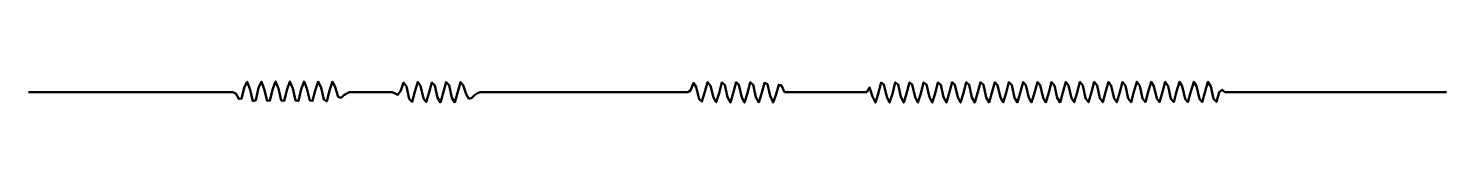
# Model space of a CAD drawing. Extents: x -47 to 452, y 172 to 669.
# Drawn here: x -47.1 to 451.9, y 502.3 to 509.8 of the extents above; entities that cross this region are included whole.
import ezdxf

# ---------------------------------------------------------------- set-up
doc = ezdxf.new("R2010")
doc.units = 0
doc.header["$MEASUREMENT"] = 0
doc.layers.add('Capa 1', color=7, linetype='Continuous', lineweight=0)

# ---------------------------------------------------------------- blocks, each defined once
blk = doc.blocks.new('Block_0')
at = {"layer": 'Capa 1', "color": 18, "lineweight": 50, "true_color": 0x000000}
blk.add_open_spline([(-47.14, 506.06), (-47.14, 506.06), (-46.14, 506.06), (-46.14, 506.06), (-46.14, 506.06), (-45.14, 506.06), (-45.14, 506.06), (-45.14, 506.06), (-44.14, 506.06), (-44.14, 506.06), (-44.14, 506.06), (-43.14, 506.06), (-43.14, 506.06), (-43.14, 506.06), (-42.14, 506.06), (-42.14, 506.06), (-42.14, 506.06), (-41.14, 506.06), (-41.14, 506.06), (-41.14, 506.06), (-40.14, 506.06), (-40.14, 506.06), (-40.14, 506.06), (-39.14, 506.06), (-39.14, 506.06), (-39.14, 506.06), (-38.14, 506.06), (-38.14, 506.06), (-38.14, 506.06), (-37.14, 506.06), (-37.14, 506.06), (-37.14, 506.06), (-36.14, 506.06), (-36.14, 506.06), (-36.14, 506.06), (-35.14, 506.06), (-35.14, 506.06), (-35.14, 506.06), (-34.14, 506.06), (-34.14, 506.06), (-34.14, 506.06), (-33.14, 506.06), (-33.14, 506.06), (-33.14, 506.06), (-32.14, 506.06), (-32.14, 506.06), (-32.14, 506.06), (-31.14, 506.06), (-31.14, 506.06), (-31.14, 506.06), (-30.14, 506.06), (-30.14, 506.06), (-30.14, 506.06), (-29.14, 506.06), (-29.14, 506.06), (-29.14, 506.06), (-28.14, 506.06), (-28.14, 506.06), (-28.14, 506.06), (-27.14, 506.06), (-27.14, 506.06), (-27.14, 506.06), (-26.14, 506.06), (-26.14, 506.06), (-26.14, 506.06), (-25.14, 506.06), (-25.14, 506.06), (-25.14, 506.06), (-24.14, 506.06), (-24.14, 506.06), (-24.14, 506.06), (-23.14, 506.06), (-23.14, 506.06), (-23.14, 506.06), (-22.14, 506.06), (-22.14, 506.06), (-22.14, 506.06), (-21.14, 506.06), (-21.14, 506.06), (-21.14, 506.06), (-20.14, 506.06), (-20.14, 506.06), (-20.14, 506.06), (-19.14, 506.06), (-19.14, 506.06), (-19.14, 506.06), (-18.14, 506.06), (-18.14, 506.06), (-18.14, 506.06), (-17.14, 506.06), (-17.14, 506.06), (-17.14, 506.06), (-16.14, 506.06), (-16.14, 506.06), (-16.14, 506.06), (-15.14, 506.06), (-15.14, 506.06), (-15.14, 506.06), (-14.14, 506.06), (-14.14, 506.06), (-14.14, 506.06), (-13.14, 506.06), (-13.14, 506.06), (-13.14, 506.06), (-12.14, 506.06), (-12.14, 506.06), (-12.14, 506.06), (-11.14, 506.06), (-11.14, 506.06), (-11.14, 506.06), (-10.14, 506.06), (-10.14, 506.06), (-10.14, 506.06), (-9.14, 506.06), (-9.14, 506.06), (-9.14, 506.06), (-8.14, 506.06), (-8.14, 506.06), (-8.14, 506.06), (-7.14, 506.06), (-7.14, 506.06), (-7.14, 506.06), (-6.14, 506.06), (-6.14, 506.06), (-6.14, 506.06), (-5.14, 506.06), (-5.14, 506.06), (-5.14, 506.06), (-4.14, 506.06), (-4.14, 506.06), (-4.14, 506.06), (-3.14, 506.06), (-3.14, 506.06), (-3.14, 506.06), (-2.14, 506.06), (-2.14, 506.06), (-2.14, 506.06), (-1.14, 506.06), (-1.14, 506.06), (-1.14, 506.06), (-0.14, 506.06), (-0.14, 506.06), (-0.14, 506.06), (0.86, 506.06), (0.86, 506.06), (0.86, 506.06), (1.86, 506.06), (1.86, 506.06), (1.86, 506.06), (2.86, 506.06), (2.86, 506.06), (2.86, 506.06), (3.86, 506.06), (3.86, 506.06), (3.86, 506.06), (4.86, 506.06), (4.86, 506.06), (4.86, 506.06), (5.86, 506.06), (5.86, 506.06), (5.86, 506.06), (6.86, 506.06), (6.86, 506.06), (6.86, 506.06), (7.86, 506.06), (7.86, 506.06), (7.86, 506.06), (8.86, 506.06), (8.86, 506.06), (8.86, 506.06), (9.86, 506.06), (9.86, 506.06), (9.86, 506.06), (10.86, 506.06), (10.86, 506.06), (10.86, 506.06), (11.86, 506.06), (11.86, 506.06), (11.86, 506.06), (12.86, 506.06), (12.86, 506.06), (12.86, 506.06), (13.86, 506.06), (13.86, 506.06), (13.86, 506.06), (14.86, 506.06), (14.86, 506.06), (14.86, 506.06), (15.86, 506.06), (15.86, 506.06), (15.86, 506.06), (16.86, 506.06), (16.86, 506.06), (16.86, 506.06), (17.86, 506.06), (17.86, 506.06), (17.86, 506.06), (18.86, 506.06), (18.86, 506.06), (18.86, 506.06), (19.86, 506.06), (19.86, 506.06), (19.86, 506.06), (20.86, 506.06), (20.86, 506.06), (20.86, 506.06), (21.86, 506.06), (21.86, 506.06), (21.86, 506.06), (22.86, 506.06), (22.86, 506.06), (22.86, 506.06), (23.86, 506.06), (23.86, 506.06), (23.86, 506.06), (24.86, 506.06), (24.86, 506.06), (24.86, 506.06), (25.86, 505.6), (25.86, 505.6), (25.86, 505.6), (26.86, 503.62), (26.86, 503.62), (26.86, 503.62), (27.86, 503.74), (27.86, 503.74), (27.86, 503.74), (28.86, 507.89), (28.86, 507.89), (28.86, 507.89), (29.86, 509.68), (29.86, 509.68), (29.86, 509.68), (30.86, 506.79), (30.86, 506.79), (30.86, 506.79), (31.86, 502.87), (31.86, 502.87), (31.86, 502.87), (32.86, 503.22), (32.86, 503.22), (32.86, 503.22), (33.86, 507.52), (33.86, 507.52), (33.86, 507.52), (34.86, 509.76), (34.86, 509.76), (34.86, 509.76), (35.86, 507.04), (35.86, 507.04), (35.86, 507.04), (36.86, 503), (36.86, 503), (36.86, 503), (37.86, 503.07), (37.86, 503.07), (37.86, 503.07), (38.86, 507.2), (38.86, 507.2), (38.86, 507.2), (39.86, 509.83), (39.86, 509.83), (39.86, 509.83), (40.86, 507.26), (40.86, 507.26), (40.86, 507.26), (41.86, 503.12), (41.86, 503.12), (41.86, 503.12), (42.86, 502.95), (42.86, 502.95), (42.86, 502.95), (43.86, 507.09), (43.86, 507.09), (43.86, 507.09), (44.86, 509.83), (44.86, 509.83), (44.86, 509.83), (45.86, 507.35), (45.86, 507.35), (45.86, 507.35), (46.86, 503.08), (46.86, 503.08), (46.86, 503.08), (47.86, 502.94), (47.86, 502.94), (47.86, 502.94), (48.86, 507.13), (48.86, 507.13), (48.86, 507.13), (49.86, 509.83), (49.86, 509.83), (49.86, 509.83), (50.86, 507.31), (50.86, 507.31), (50.86, 507.31), (51.86, 503.09), (51.86, 503.09), (51.86, 503.09), (52.86, 502.95), (52.86, 502.95), (52.86, 502.95), (53.86, 506.98), (53.86, 506.98), (53.86, 506.98), (54.86, 509.77), (54.86, 509.77), (54.86, 509.77), (55.86, 507.55), (55.86, 507.55), (55.86, 507.55), (56.86, 503.4), (56.86, 503.4), (56.86, 503.4), (57.86, 502.77), (57.86, 502.77), (57.86, 502.77), (58.86, 506.61), (58.86, 506.61), (58.86, 506.61), (59.86, 509.78), (59.86, 509.78), (59.86, 509.78), (60.86, 507.83), (60.86, 507.83), (60.86, 507.83), (61.86, 504.34), (61.86, 504.34), (61.86, 504.34), (62.86, 504.08), (62.86, 504.08), (62.86, 504.08), (63.86, 504.99), (63.86, 504.99), (63.86, 504.99), (64.86, 505.6), (64.86, 505.6), (64.86, 505.6), (65.86, 506.06), (65.86, 506.06), (65.86, 506.06), (66.86, 506.06), (66.86, 506.06), (66.86, 506.06), (67.86, 506.06), (67.86, 506.06), (67.86, 506.06), (68.86, 506.06), (68.86, 506.06), (68.86, 506.06), (69.86, 506.06), (69.86, 506.06), (69.86, 506.06), (70.86, 506.06), (70.86, 506.06), (70.86, 506.06), (71.86, 506.06), (71.86, 506.06), (71.86, 506.06), (72.86, 506.06), (72.86, 506.06), (72.86, 506.06), (73.86, 506.06), (73.86, 506.06), (73.86, 506.06), (74.86, 506.06), (74.86, 506.06), (74.86, 506.06), (75.86, 506.06), (75.86, 506.06), (75.86, 506.06), (76.86, 506.06), (76.86, 506.06), (76.86, 506.06), (77.86, 506.06), (77.86, 506.06), (77.86, 506.06), (78.86, 506.06), (78.86, 506.06), (78.86, 506.06), (79.86, 506.06), (79.86, 506.06), (79.86, 506.06), (80.86, 506.04), (80.86, 506.04), (80.86, 506.04), (81.86, 505.51), (81.86, 505.51), (81.86, 505.51), (82.86, 505.13), (82.86, 505.13), (82.86, 505.13), (83.86, 506.6), (83.86, 506.6), (83.86, 506.6), (84.86, 509.4), (84.86, 509.4), (84.86, 509.4), (85.86, 508), (85.86, 508), (85.86, 508), (86.86, 503.66), (86.86, 503.66), (86.86, 503.66), (87.86, 502.6), (87.86, 502.6), (87.86, 502.6), (88.86, 506.13), (88.86, 506.13), (88.86, 506.13), (89.86, 509.65), (89.86, 509.65), (89.86, 509.65), (90.86, 508.23), (90.86, 508.23), (90.86, 508.23), (91.86, 503.78), (91.86, 503.78), (91.86, 503.78), (92.86, 502.5), (92.86, 502.5), (92.86, 502.5), (93.86, 506.06), (93.86, 506.06), (93.86, 506.06), (94.86, 509.48), (94.86, 509.48), (94.86, 509.48), (95.86, 508.43), (95.86, 508.43), (95.86, 508.43), (96.86, 504.08), (96.86, 504.08), (96.86, 504.08), (97.86, 502.4), (97.86, 502.4), (97.86, 502.4), (98.86, 505.8), (98.86, 505.8), (98.86, 505.8), (99.86, 509.57), (99.86, 509.57), (99.86, 509.57), (100.86, 508.47), (100.86, 508.47), (100.86, 508.47), (101.86, 504.03), (101.86, 504.03), (101.86, 504.03), (102.86, 502.41), (102.86, 502.41), (102.86, 502.41), (103.86, 505.84), (103.86, 505.84), (103.86, 505.84), (104.86, 509.56), (104.86, 509.56), (104.86, 509.56), (105.86, 508.51), (105.86, 508.51), (105.86, 508.51), (106.86, 505.3), (106.86, 505.3), (106.86, 505.3), (107.86, 503.69), (107.86, 503.69), (107.86, 503.69), (108.86, 503.97), (108.86, 503.97), (108.86, 503.97), (109.86, 504.93), (109.86, 504.93), (109.86, 504.93), (110.86, 505.69), (110.86, 505.69), (110.86, 505.69), (111.86, 505.99), (111.86, 505.99), (111.86, 505.99), (112.86, 506.06), (112.86, 506.06), (112.86, 506.06), (113.86, 506.06), (113.86, 506.06), (113.86, 506.06), (114.86, 506.06), (114.86, 506.06), (114.86, 506.06), (115.86, 506.06), (115.86, 506.06), (115.86, 506.06), (116.86, 506.06), (116.86, 506.06), (116.86, 506.06), (117.86, 506.06), (117.86, 506.06), (117.86, 506.06), (118.86, 506.06), (118.86, 506.06), (118.86, 506.06), (119.86, 506.06), (119.86, 506.06), (119.86, 506.06), (120.86, 506.06), (120.86, 506.06), (120.86, 506.06), (121.86, 506.06), (121.86, 506.06), (121.86, 506.06), (122.86, 506.06), (122.86, 506.06), (122.86, 506.06), (123.86, 506.06), (123.86, 506.06), (123.86, 506.06), (124.86, 506.06), (124.86, 506.06), (124.86, 506.06), (125.86, 506.06), (125.86, 506.06), (125.86, 506.06), (126.86, 506.06), (126.86, 506.06), (126.86, 506.06), (127.86, 506.06), (127.86, 506.06), (127.86, 506.06), (128.86, 506.06), (128.86, 506.06), (128.86, 506.06), (129.86, 506.06), (129.86, 506.06), (129.86, 506.06), (130.86, 506.06), (130.86, 506.06), (130.86, 506.06), (131.86, 506.06), (131.86, 506.06), (131.86, 506.06), (132.86, 506.06), (132.86, 506.06), (132.86, 506.06), (133.86, 506.06), (133.86, 506.06), (133.86, 506.06), (134.86, 506.06), (134.86, 506.06), (134.86, 506.06), (135.86, 506.06), (135.86, 506.06), (135.86, 506.06), (136.86, 506.06), (136.86, 506.06), (136.86, 506.06), (137.86, 506.06), (137.86, 506.06), (137.86, 506.06), (138.86, 506.06), (138.86, 506.06), (138.86, 506.06), (139.86, 506.06), (139.86, 506.06), (139.86, 506.06), (140.86, 506.06), (140.86, 506.06), (140.86, 506.06), (141.86, 506.06), (141.86, 506.06), (141.86, 506.06), (142.86, 506.06), (142.86, 506.06), (142.86, 506.06), (143.86, 506.06), (143.86, 506.06), (143.86, 506.06), (144.86, 506.06), (144.86, 506.06), (144.86, 506.06), (145.86, 506.06), (145.86, 506.06), (145.86, 506.06), (146.86, 506.06), (146.86, 506.06), (146.86, 506.06), (147.86, 506.06), (147.86, 506.06), (147.86, 506.06), (148.86, 506.06), (148.86, 506.06), (148.86, 506.06), (149.86, 506.06), (149.86, 506.06), (149.86, 506.06), (150.86, 506.06), (150.86, 506.06), (150.86, 506.06), (151.86, 506.06), (151.86, 506.06), (151.86, 506.06), (152.86, 506.06), (152.86, 506.06), (152.86, 506.06), (153.86, 506.06), (153.86, 506.06), (153.86, 506.06), (154.86, 506.06), (154.86, 506.06), (154.86, 506.06), (155.86, 506.06), (155.86, 506.06), (155.86, 506.06), (156.86, 506.06), (156.86, 506.06), (156.86, 506.06), (157.86, 506.06), (157.86, 506.06), (157.86, 506.06), (158.86, 506.06), (158.86, 506.06), (158.86, 506.06), (159.86, 506.06), (159.86, 506.06), (159.86, 506.06), (160.86, 506.06), (160.86, 506.06), (160.86, 506.06), (161.86, 506.06), (161.86, 506.06), (161.86, 506.06), (162.86, 506.06), (162.86, 506.06), (162.86, 506.06), (163.86, 506.06), (163.86, 506.06), (163.86, 506.06), (164.86, 506.06), (164.86, 506.06), (164.86, 506.06), (165.86, 506.06), (165.86, 506.06), (165.86, 506.06), (166.86, 506.06), (166.86, 506.06), (166.86, 506.06), (167.86, 506.06), (167.86, 506.06), (167.86, 506.06), (168.86, 506.06), (168.86, 506.06), (168.86, 506.06), (169.86, 506.06), (169.86, 506.06), (169.86, 506.06), (170.86, 506.06), (170.86, 506.06), (170.86, 506.06), (171.86, 506.06), (171.86, 506.06), (171.86, 506.06), (172.86, 506.06), (172.86, 506.06), (172.86, 506.06), (173.86, 506.06), (173.86, 506.06), (173.86, 506.06), (174.86, 506.06), (174.86, 506.06), (174.86, 506.06), (175.86, 506.06), (175.86, 506.06), (175.86, 506.06), (176.86, 506.06), (176.86, 506.06), (176.86, 506.06), (177.86, 506.06), (177.86, 506.06), (177.86, 506.06), (178.86, 506.06), (178.86, 506.06), (178.86, 506.06), (179.86, 506.06), (179.86, 506.06), (179.86, 506.06), (180.86, 506.06), (180.86, 506.06), (180.86, 506.06), (181.86, 506.06), (181.86, 506.06), (181.86, 506.06), (182.86, 506.06), (182.86, 506.06), (182.86, 506.06), (183.86, 506.06), (183.86, 506.06), (183.86, 506.06), (184.86, 506.06), (184.86, 506.06), (184.86, 506.06), (185.86, 506.55), (185.86, 506.55), (185.86, 506.55), (186.86, 509.27), (186.86, 509.27), (186.86, 509.27), (187.86, 507.78), (187.86, 507.78), (187.86, 507.78), (188.86, 503.53), (188.86, 503.53), (188.86, 503.53), (189.86, 502.7), (189.86, 502.7), (189.86, 502.7), (190.86, 506.19), (190.86, 506.19), (190.86, 506.19), (191.86, 509.58), (191.86, 509.58), (191.86, 509.58), (192.86, 508.29), (192.86, 508.29), (192.86, 508.29), (193.86, 504.14), (193.86, 504.14), (193.86, 504.14), (194.86, 502.46), (194.86, 502.46), (194.86, 502.46), (195.86, 505.68), (195.86, 505.68), (195.86, 505.68), (196.86, 509.46), (196.86, 509.46), (196.86, 509.46), (197.86, 508.61), (197.86, 508.61), (197.86, 508.61), (198.86, 504.2), (198.86, 504.2), (198.86, 504.2), (199.86, 502.36), (199.86, 502.36), (199.86, 502.36), (200.86, 505.65), (200.86, 505.65), (200.86, 505.65), (201.86, 509.51), (201.86, 509.51), (201.86, 509.51), (202.86, 508.58), (202.86, 508.58), (202.86, 508.58), (203.86, 504.16), (203.86, 504.16), (203.86, 504.16), (204.86, 502.37), (204.86, 502.37), (204.86, 502.37), (205.86, 505.69), (205.86, 505.69), (205.86, 505.69), (206.86, 509.52), (206.86, 509.52), (206.86, 509.52), (207.86, 508.56), (207.86, 508.56), (207.86, 508.56), (208.86, 504.26), (208.86, 504.26), (208.86, 504.26), (209.86, 502.43), (209.86, 502.43), (209.86, 502.43), (210.86, 505.41), (210.86, 505.41), (210.86, 505.41), (211.86, 509.3), (211.86, 509.3), (211.86, 509.3), (212.86, 508.83), (212.86, 508.83), (212.86, 508.83), (213.86, 504.71), (213.86, 504.71), (213.86, 504.71), (214.86, 502.35), (214.86, 502.35), (214.86, 502.35), (215.86, 504.94), (215.86, 504.94), (215.86, 504.94), (216.86, 508.64), (216.86, 508.64), (216.86, 508.64), (217.86, 508.35), (217.86, 508.35), (217.86, 508.35), (218.86, 506.06), (218.86, 506.06), (218.86, 506.06), (219.86, 506.06), (219.86, 506.06), (219.86, 506.06), (220.86, 506.06), (220.86, 506.06), (220.86, 506.06), (221.86, 506.06), (221.86, 506.06), (221.86, 506.06), (222.86, 506.06), (222.86, 506.06), (222.86, 506.06), (223.86, 506.06), (223.86, 506.06), (223.86, 506.06), (224.86, 506.06), (224.86, 506.06), (224.86, 506.06), (225.86, 506.06), (225.86, 506.06), (225.86, 506.06), (226.86, 506.06), (226.86, 506.06), (226.86, 506.06), (227.86, 506.06), (227.86, 506.06), (227.86, 506.06), (228.86, 506.06), (228.86, 506.06), (228.86, 506.06), (229.86, 506.06), (229.86, 506.06), (229.86, 506.06), (230.86, 506.06), (230.86, 506.06), (230.86, 506.06), (231.86, 506.06), (231.86, 506.06), (231.86, 506.06), (232.86, 506.06), (232.86, 506.06), (232.86, 506.06), (233.86, 506.06), (233.86, 506.06), (233.86, 506.06), (234.86, 506.06), (234.86, 506.06), (234.86, 506.06), (235.86, 506.06), (235.86, 506.06), (235.86, 506.06), (236.86, 506.06), (236.86, 506.06), (236.86, 506.06), (237.86, 506.06), (237.86, 506.06), (237.86, 506.06), (238.86, 506.06), (238.86, 506.06), (238.86, 506.06), (239.86, 506.06), (239.86, 506.06), (239.86, 506.06), (240.86, 506.06), (240.86, 506.06), (240.86, 506.06), (241.86, 506.06), (241.86, 506.06), (241.86, 506.06), (242.86, 506.06), (242.86, 506.06), (242.86, 506.06), (243.86, 506.06), (243.86, 506.06), (243.86, 506.06), (244.86, 506.06), (244.86, 506.06), (244.86, 506.06), (245.86, 506.06), (245.86, 506.06), (245.86, 506.06), (246.86, 506.06), (246.86, 506.06), (246.86, 506.06), (247.86, 506.06), (247.86, 506.06), (247.86, 506.06), (248.86, 507.67), (248.86, 507.67), (248.86, 507.67), (249.86, 504.45), (249.86, 504.45), (249.86, 504.45), (250.86, 502.34), (250.86, 502.34), (250.86, 502.34), (251.86, 505.43), (251.86, 505.43), (251.86, 505.43), (252.86, 509.41), (252.86, 509.41), (252.86, 509.41), (253.86, 508.75), (253.86, 508.75), (253.86, 508.75), (254.86, 504.37), (254.86, 504.37), (254.86, 504.37), (255.86, 502.33), (255.86, 502.33), (255.86, 502.33), (256.86, 505.46), (256.86, 505.46), (256.86, 505.46), (257.86, 509.43), (257.86, 509.43), (257.86, 509.43), (258.86, 508.72), (258.86, 508.72), (258.86, 508.72), (259.86, 504.33), (259.86, 504.33), (259.86, 504.33), (260.86, 502.33), (260.86, 502.33), (260.86, 502.33), (261.86, 505.5), (261.86, 505.5), (261.86, 505.5), (262.86, 509.44), (262.86, 509.44), (262.86, 509.44), (263.86, 508.7), (263.86, 508.7), (263.86, 508.7), (264.86, 504.3), (264.86, 504.3), (264.86, 504.3), (265.86, 502.34), (265.86, 502.34), (265.86, 502.34), (266.86, 505.54), (266.86, 505.54), (266.86, 505.54), (267.86, 509.46), (267.86, 509.46), (267.86, 509.46), (268.86, 508.67), (268.86, 508.67), (268.86, 508.67), (269.86, 504.26), (269.86, 504.26), (269.86, 504.26), (270.86, 502.35), (270.86, 502.35), (270.86, 502.35), (271.86, 505.58), (271.86, 505.58), (271.86, 505.58), (272.86, 509.48), (272.86, 509.48), (272.86, 509.48), (273.86, 508.64), (273.86, 508.64), (273.86, 508.64), (274.86, 504.23), (274.86, 504.23), (274.86, 504.23), (275.86, 502.35), (275.86, 502.35), (275.86, 502.35), (276.86, 505.61), (276.86, 505.61), (276.86, 505.61), (277.86, 509.49), (277.86, 509.49), (277.86, 509.49), (278.86, 508.61), (278.86, 508.61), (278.86, 508.61), (279.86, 504.2), (279.86, 504.2), (279.86, 504.2), (280.86, 502.36), (280.86, 502.36), (280.86, 502.36), (281.86, 505.65), (281.86, 505.65), (281.86, 505.65), (282.86, 509.51), (282.86, 509.51), (282.86, 509.51), (283.86, 508.58), (283.86, 508.58), (283.86, 508.58), (284.86, 504.16), (284.86, 504.16), (284.86, 504.16), (285.86, 502.37), (285.86, 502.37), (285.86, 502.37), (286.86, 505.69), (286.86, 505.69), (286.86, 505.69), (287.86, 509.52), (287.86, 509.52), (287.86, 509.52), (288.86, 508.56), (288.86, 508.56), (288.86, 508.56), (289.86, 504.13), (289.86, 504.13), (289.86, 504.13), (290.86, 502.38), (290.86, 502.38), (290.86, 502.38), (291.86, 505.73), (291.86, 505.73), (291.86, 505.73), (292.86, 509.54), (292.86, 509.54), (292.86, 509.54), (293.86, 508.53), (293.86, 508.53), (293.86, 508.53), (294.86, 504.1), (294.86, 504.1), (294.86, 504.1), (295.86, 502.39), (295.86, 502.39), (295.86, 502.39), (296.86, 505.77), (296.86, 505.77), (296.86, 505.77), (297.86, 509.55), (297.86, 509.55), (297.86, 509.55), (298.86, 508.5), (298.86, 508.5), (298.86, 508.5), (299.86, 504.06), (299.86, 504.06), (299.86, 504.06), (300.86, 502.4), (300.86, 502.4), (300.86, 502.4), (301.86, 505.81), (301.86, 505.81), (301.86, 505.81), (302.86, 509.57), (302.86, 509.57), (302.86, 509.57), (303.86, 508.47), (303.86, 508.47), (303.86, 508.47), (304.86, 504.03), (304.86, 504.03), (304.86, 504.03), (305.86, 502.41), (305.86, 502.41), (305.86, 502.41), (306.86, 505.84), (306.86, 505.84), (306.86, 505.84), (307.86, 509.58), (307.86, 509.58), (307.86, 509.58), (308.86, 508.44), (308.86, 508.44), (308.86, 508.44), (309.86, 504), (309.86, 504), (309.86, 504), (310.86, 502.42), (310.86, 502.42), (310.86, 502.42), (311.86, 505.88), (311.86, 505.88), (311.86, 505.88), (312.86, 509.59), (312.86, 509.59), (312.86, 509.59), (313.86, 508.41), (313.86, 508.41), (313.86, 508.41), (314.86, 503.97), (314.86, 503.97), (314.86, 503.97), (315.86, 502.43), (315.86, 502.43), (315.86, 502.43), (316.86, 505.92), (316.86, 505.92), (316.86, 505.92), (317.86, 509.61), (317.86, 509.61), (317.86, 509.61), (318.86, 508.38), (318.86, 508.38), (318.86, 508.38), (319.86, 503.94), (319.86, 503.94), (319.86, 503.94), (320.86, 502.44), (320.86, 502.44), (320.86, 502.44), (321.86, 505.96), (321.86, 505.96), (321.86, 505.96), (322.86, 509.62), (322.86, 509.62), (322.86, 509.62), (323.86, 508.35), (323.86, 508.35), (323.86, 508.35), (324.86, 503.9), (324.86, 503.9), (324.86, 503.9), (325.86, 502.45), (325.86, 502.45), (325.86, 502.45), (326.86, 506), (326.86, 506), (326.86, 506), (327.86, 509.63), (327.86, 509.63), (327.86, 509.63), (328.86, 508.32), (328.86, 508.32), (328.86, 508.32), (329.86, 503.87), (329.86, 503.87), (329.86, 503.87), (330.86, 502.46), (330.86, 502.46), (330.86, 502.46), (331.86, 506.04), (331.86, 506.04), (331.86, 506.04), (332.86, 509.65), (332.86, 509.65), (332.86, 509.65), (333.86, 508.29), (333.86, 508.29), (333.86, 508.29), (334.86, 503.84), (334.86, 503.84), (334.86, 503.84), (335.86, 502.47), (335.86, 502.47), (335.86, 502.47), (336.86, 506.07), (336.86, 506.07), (336.86, 506.07), (337.86, 509.66), (337.86, 509.66), (337.86, 509.66), (338.86, 508.26), (338.86, 508.26), (338.86, 508.26), (339.86, 503.81), (339.86, 503.81), (339.86, 503.81), (340.86, 502.48), (340.86, 502.48), (340.86, 502.48), (341.86, 506.11), (341.86, 506.11), (341.86, 506.11), (342.86, 509.67), (342.86, 509.67), (342.86, 509.67), (343.86, 508.22), (343.86, 508.22), (343.86, 508.22), (344.86, 503.78), (344.86, 503.78), (344.86, 503.78), (345.86, 502.5), (345.86, 502.5), (345.86, 502.5), (346.86, 506.15), (346.86, 506.15), (346.86, 506.15), (347.86, 509.68), (347.86, 509.68), (347.86, 509.68), (348.86, 508.19), (348.86, 508.19), (348.86, 508.19), (349.86, 503.75), (349.86, 503.75), (349.86, 503.75), (350.86, 502.51), (350.86, 502.51), (350.86, 502.51), (351.86, 506.19), (351.86, 506.19), (351.86, 506.19), (352.86, 509.69), (352.86, 509.69), (352.86, 509.69), (353.86, 508.16), (353.86, 508.16), (353.86, 508.16), (354.86, 503.72), (354.86, 503.72), (354.86, 503.72), (355.86, 502.52), (355.86, 502.52), (355.86, 502.52), (356.86, 506.23), (356.86, 506.23), (356.86, 506.23), (357.86, 509.7), (357.86, 509.7), (357.86, 509.7), (358.86, 508.13), (358.86, 508.13), (358.86, 508.13), (359.86, 503.69), (359.86, 503.69), (359.86, 503.69), (360.86, 502.53), (360.86, 502.53), (360.86, 502.53), (361.86, 506.27), (361.86, 506.27), (361.86, 506.27), (362.86, 509.71), (362.86, 509.71), (362.86, 509.71), (363.86, 508.1), (363.86, 508.1), (363.86, 508.1), (364.86, 503.66), (364.86, 503.66), (364.86, 503.66), (365.86, 502.55), (365.86, 502.55), (365.86, 502.55), (366.86, 506.3), (366.86, 506.3), (366.86, 506.3), (367.86, 509.72), (367.86, 509.72), (367.86, 509.72), (368.86, 508.06), (368.86, 508.06), (368.86, 508.06), (369.86, 503.64), (369.86, 503.64), (369.86, 503.64), (370.86, 502.59), (370.86, 502.59), (370.86, 502.59), (371.86, 505.99), (371.86, 505.99), (371.86, 505.99), (372.86, 506.86), (372.86, 506.86), (372.86, 506.86), (373.86, 506.06), (373.86, 506.06), (373.86, 506.06), (374.86, 506.06), (374.86, 506.06), (374.86, 506.06), (375.86, 506.06), (375.86, 506.06), (375.86, 506.06), (376.86, 506.06), (376.86, 506.06), (376.86, 506.06), (377.86, 506.06), (377.86, 506.06), (377.86, 506.06), (378.86, 506.06), (378.86, 506.06), (378.86, 506.06), (379.86, 506.06), (379.86, 506.06), (379.86, 506.06), (380.86, 506.06), (380.86, 506.06), (380.86, 506.06), (381.86, 506.06), (381.86, 506.06), (381.86, 506.06), (382.86, 506.06), (382.86, 506.06), (382.86, 506.06), (383.86, 506.06), (383.86, 506.06), (383.86, 506.06), (384.86, 506.06), (384.86, 506.06), (384.86, 506.06), (385.86, 506.06), (385.86, 506.06), (385.86, 506.06), (386.86, 506.06), (386.86, 506.06), (386.86, 506.06), (387.86, 506.06), (387.86, 506.06), (387.86, 506.06), (388.86, 506.06), (388.86, 506.06), (388.86, 506.06), (389.86, 506.06), (389.86, 506.06), (389.86, 506.06), (390.86, 506.06), (390.86, 506.06), (390.86, 506.06), (391.86, 506.06), (391.86, 506.06), (391.86, 506.06), (392.86, 506.06), (392.86, 506.06), (392.86, 506.06), (393.86, 506.06), (393.86, 506.06), (393.86, 506.06), (394.86, 506.06), (394.86, 506.06), (394.86, 506.06), (395.86, 506.06), (395.86, 506.06), (395.86, 506.06), (396.86, 506.06), (396.86, 506.06), (396.86, 506.06), (397.86, 506.06), (397.86, 506.06), (397.86, 506.06), (398.86, 506.06), (398.86, 506.06), (398.86, 506.06), (399.86, 506.06), (399.86, 506.06), (399.86, 506.06), (400.86, 506.06), (400.86, 506.06), (400.86, 506.06), (401.86, 506.06), (401.86, 506.06), (401.86, 506.06), (402.86, 506.06), (402.86, 506.06), (402.86, 506.06), (403.86, 506.06), (403.86, 506.06), (403.86, 506.06), (404.86, 506.06), (404.86, 506.06), (404.86, 506.06), (405.86, 506.06), (405.86, 506.06), (405.86, 506.06), (406.86, 506.06), (406.86, 506.06), (406.86, 506.06), (407.86, 506.06), (407.86, 506.06), (407.86, 506.06), (408.86, 506.06), (408.86, 506.06), (408.86, 506.06), (409.86, 506.06), (409.86, 506.06), (409.86, 506.06), (410.86, 506.06), (410.86, 506.06), (410.86, 506.06), (411.86, 506.06), (411.86, 506.06), (411.86, 506.06), (412.86, 506.06), (412.86, 506.06), (412.86, 506.06), (413.86, 506.06), (413.86, 506.06), (413.86, 506.06), (414.86, 506.06), (414.86, 506.06), (414.86, 506.06), (415.86, 506.06), (415.86, 506.06), (415.86, 506.06), (416.86, 506.06), (416.86, 506.06), (416.86, 506.06), (417.86, 506.06), (417.86, 506.06), (417.86, 506.06), (418.86, 506.06), (418.86, 506.06), (418.86, 506.06), (419.86, 506.06), (419.86, 506.06), (419.86, 506.06), (420.86, 506.06), (420.86, 506.06), (420.86, 506.06), (421.86, 506.06), (421.86, 506.06), (421.86, 506.06), (422.86, 506.06), (422.86, 506.06), (422.86, 506.06), (423.86, 506.06), (423.86, 506.06), (423.86, 506.06), (424.86, 506.06), (424.86, 506.06), (424.86, 506.06), (425.86, 506.06), (425.86, 506.06), (425.86, 506.06), (426.86, 506.06), (426.86, 506.06), (426.86, 506.06), (427.86, 506.06), (427.86, 506.06), (427.86, 506.06), (428.86, 506.06), (428.86, 506.06), (428.86, 506.06), (429.86, 506.06), (429.86, 506.06), (429.86, 506.06), (430.86, 506.06), (430.86, 506.06), (430.86, 506.06), (431.86, 506.06), (431.86, 506.06), (431.86, 506.06), (432.86, 506.06), (432.86, 506.06), (432.86, 506.06), (433.86, 506.06), (433.86, 506.06), (433.86, 506.06), (434.86, 506.06), (434.86, 506.06), (434.86, 506.06), (435.86, 506.06), (435.86, 506.06), (435.86, 506.06), (436.86, 506.06), (436.86, 506.06), (436.86, 506.06), (437.86, 506.06), (437.86, 506.06), (437.86, 506.06), (438.86, 506.06), (438.86, 506.06), (438.86, 506.06), (439.86, 506.06), (439.86, 506.06), (439.86, 506.06), (440.86, 506.06), (440.86, 506.06), (440.86, 506.06), (441.86, 506.06), (441.86, 506.06), (441.86, 506.06), (442.86, 506.06), (442.86, 506.06), (442.86, 506.06), (443.86, 506.06), (443.86, 506.06), (443.86, 506.06), (444.86, 506.06), (444.86, 506.06), (444.86, 506.06), (445.86, 506.06), (445.86, 506.06), (445.86, 506.06), (446.86, 506.06), (446.86, 506.06), (446.86, 506.06), (447.86, 506.06), (447.86, 506.06), (447.86, 506.06), (448.86, 506.06), (448.86, 506.06), (448.86, 506.06), (449.86, 506.06), (449.86, 506.06), (449.86, 506.06), (450.86, 506.06), (450.86, 506.06), (450.86, 506.06), (451.86, 506.06), (451.86, 506.06)], degree=3, knots=[0, 0, 0, 0, 1, 1, 1, 2, 2, 2, 3, 3, 3, 4, 4, 4, 5, 5, 5, 6, 6, 6, 7, 7, 7, 8, 8, 8, 9, 9, 9, 10, 10, 10, 11, 11, 11, 12, 12, 12, 13, 13, 13, 14, 14, 14, 15, 15, 15, 16, 16, 16, 17, 17, 17, 18, 18, 18, 19, 19, 19, 20, 20, 20, 21, 21, 21, 22, 22, 22, 23, 23, 23, 24, 24, 24, 25, 25, 25, 26, 26, 26, 27, 27, 27, 28, 28, 28, 29, 29, 29, 30, 30, 30, 31, 31, 31, 32, 32, 32, 33, 33, 33, 34, 34, 34, 35, 35, 35, 36, 36, 36, 37, 37, 37, 38, 38, 38, 39, 39, 39, 40, 40, 40, 41, 41, 41, 42, 42, 42, 43, 43, 43, 44, 44, 44, 45, 45, 45, 46, 46, 46, 47, 47, 47, 48, 48, 48, 49, 49, 49, 50, 50, 50, 51, 51, 51, 52, 52, 52, 53, 53, 53, 54, 54, 54, 55, 55, 55, 56, 56, 56, 57, 57, 57, 58, 58, 58, 59, 59, 59, 60, 60, 60, 61, 61, 61, 62, 62, 62, 63, 63, 63, 64, 64, 64, 65, 65, 65, 66, 66, 66, 67, 67, 67, 68, 68, 68, 69, 69, 69, 70, 70, 70, 71, 71, 71, 72, 72, 72, 73, 73, 73, 74, 74, 74, 75, 75, 75, 76, 76, 76, 77, 77, 77, 78, 78, 78, 79, 79, 79, 80, 80, 80, 81, 81, 81, 82, 82, 82, 83, 83, 83, 84, 84, 84, 85, 85, 85, 86, 86, 86, 87, 87, 87, 88, 88, 88, 89, 89, 89, 90, 90, 90, 91, 91, 91, 92, 92, 92, 93, 93, 93, 94, 94, 94, 95, 95, 95, 96, 96, 96, 97, 97, 97, 98, 98, 98, 99, 99, 99, 100, 100, 100, 101, 101, 101, 102, 102, 102, 103, 103, 103, 104, 104, 104, 105, 105, 105, 106, 106, 106, 107, 107, 107, 108, 108, 108, 109, 109, 109, 110, 110, 110, 111, 111, 111, 112, 112, 112, 113, 113, 113, 114, 114, 114, 115, 115, 115, 116, 116, 116, 117, 117, 117, 118, 118, 118, 119, 119, 119, 120, 120, 120, 121, 121, 121, 122, 122, 122, 123, 123, 123, 124, 124, 124, 125, 125, 125, 126, 126, 126, 127, 127, 127, 128, 128, 128, 129, 129, 129, 130, 130, 130, 131, 131, 131, 132, 132, 132, 133, 133, 133, 134, 134, 134, 135, 135, 135, 136, 136, 136, 137, 137, 137, 138, 138, 138, 139, 139, 139, 140, 140, 140, 141, 141, 141, 142, 142, 142, 143, 143, 143, 144, 144, 144, 145, 145, 145, 146, 146, 146, 147, 147, 147, 148, 148, 148, 149, 149, 149, 150, 150, 150, 151, 151, 151, 152, 152, 152, 153, 153, 153, 154, 154, 154, 155, 155, 155, 156, 156, 156, 157, 157, 157, 158, 158, 158, 159, 159, 159, 160, 160, 160, 161, 161, 161, 162, 162, 162, 163, 163, 163, 164, 164, 164, 165, 165, 165, 166, 166, 166, 167, 167, 167, 168, 168, 168, 169, 169, 169, 170, 170, 170, 171, 171, 171, 172, 172, 172, 173, 173, 173, 174, 174, 174, 175, 175, 175, 176, 176, 176, 177, 177, 177, 178, 178, 178, 179, 179, 179, 180, 180, 180, 181, 181, 181, 182, 182, 182, 183, 183, 183, 184, 184, 184, 185, 185, 185, 186, 186, 186, 187, 187, 187, 188, 188, 188, 189, 189, 189, 190, 190, 190, 191, 191, 191, 192, 192, 192, 193, 193, 193, 194, 194, 194, 195, 195, 195, 196, 196, 196, 197, 197, 197, 198, 198, 198, 199, 199, 199, 200, 200, 200, 201, 201, 201, 202, 202, 202, 203, 203, 203, 204, 204, 204, 205, 205, 205, 206, 206, 206, 207, 207, 207, 208, 208, 208, 209, 209, 209, 210, 210, 210, 211, 211, 211, 212, 212, 212, 213, 213, 213, 214, 214, 214, 215, 215, 215, 216, 216, 216, 217, 217, 217, 218, 218, 218, 219, 219, 219, 220, 220, 220, 221, 221, 221, 222, 222, 222, 223, 223, 223, 224, 224, 224, 225, 225, 225, 226, 226, 226, 227, 227, 227, 228, 228, 228, 229, 229, 229, 230, 230, 230, 231, 231, 231, 232, 232, 232, 233, 233, 233, 234, 234, 234, 235, 235, 235, 236, 236, 236, 237, 237, 237, 238, 238, 238, 239, 239, 239, 240, 240, 240, 241, 241, 241, 242, 242, 242, 243, 243, 243, 244, 244, 244, 245, 245, 245, 246, 246, 246, 247, 247, 247, 248, 248, 248, 249, 249, 249, 250, 250, 250, 251, 251, 251, 252, 252, 252, 253, 253, 253, 254, 254, 254, 255, 255, 255, 256, 256, 256, 257, 257, 257, 258, 258, 258, 259, 259, 259, 260, 260, 260, 261, 261, 261, 262, 262, 262, 263, 263, 263, 264, 264, 264, 265, 265, 265, 266, 266, 266, 267, 267, 267, 268, 268, 268, 269, 269, 269, 270, 270, 270, 271, 271, 271, 272, 272, 272, 273, 273, 273, 274, 274, 274, 275, 275, 275, 276, 276, 276, 277, 277, 277, 278, 278, 278, 279, 279, 279, 280, 280, 280, 281, 281, 281, 282, 282, 282, 283, 283, 283, 284, 284, 284, 285, 285, 285, 286, 286, 286, 287, 287, 287, 288, 288, 288, 289, 289, 289, 290, 290, 290, 291, 291, 291, 292, 292, 292, 293, 293, 293, 294, 294, 294, 295, 295, 295, 296, 296, 296, 297, 297, 297, 298, 298, 298, 299, 299, 299, 300, 300, 300, 301, 301, 301, 302, 302, 302, 303, 303, 303, 304, 304, 304, 305, 305, 305, 306, 306, 306, 307, 307, 307, 308, 308, 308, 309, 309, 309, 310, 310, 310, 311, 311, 311, 312, 312, 312, 313, 313, 313, 314, 314, 314, 315, 315, 315, 316, 316, 316, 317, 317, 317, 318, 318, 318, 319, 319, 319, 320, 320, 320, 321, 321, 321, 322, 322, 322, 323, 323, 323, 324, 324, 324, 325, 325, 325, 326, 326, 326, 327, 327, 327, 328, 328, 328, 329, 329, 329, 330, 330, 330, 331, 331, 331, 332, 332, 332, 333, 333, 333, 334, 334, 334, 335, 335, 335, 336, 336, 336, 337, 337, 337, 338, 338, 338, 339, 339, 339, 340, 340, 340, 341, 341, 341, 342, 342, 342, 343, 343, 343, 344, 344, 344, 345, 345, 345, 346, 346, 346, 347, 347, 347, 348, 348, 348, 349, 349, 349, 350, 350, 350, 351, 351, 351, 352, 352, 352, 353, 353, 353, 354, 354, 354, 355, 355, 355, 356, 356, 356, 357, 357, 357, 358, 358, 358, 359, 359, 359, 360, 360, 360, 361, 361, 361, 362, 362, 362, 363, 363, 363, 364, 364, 364, 365, 365, 365, 366, 366, 366, 367, 367, 367, 368, 368, 368, 369, 369, 369, 370, 370, 370, 371, 371, 371, 372, 372, 372, 373, 373, 373, 374, 374, 374, 375, 375, 375, 376, 376, 376, 377, 377, 377, 378, 378, 378, 379, 379, 379, 380, 380, 380, 381, 381, 381, 382, 382, 382, 383, 383, 383, 384, 384, 384, 385, 385, 385, 386, 386, 386, 387, 387, 387, 388, 388, 388, 389, 389, 389, 390, 390, 390, 391, 391, 391, 392, 392, 392, 393, 393, 393, 394, 394, 394, 395, 395, 395, 396, 396, 396, 397, 397, 397, 398, 398, 398, 399, 399, 399, 400, 400, 400, 401, 401, 401, 402, 402, 402, 403, 403, 403, 404, 404, 404, 405, 405, 405, 406, 406, 406, 407, 407, 407, 408, 408, 408, 409, 409, 409, 410, 410, 410, 411, 411, 411, 412, 412, 412, 413, 413, 413, 414, 414, 414, 415, 415, 415, 416, 416, 416, 417, 417, 417, 418, 418, 418, 419, 419, 419, 420, 420, 420, 421, 421, 421, 422, 422, 422, 423, 423, 423, 424, 424, 424, 425, 425, 425, 426, 426, 426, 427, 427, 427, 428, 428, 428, 429, 429, 429, 430, 430, 430, 431, 431, 431, 432, 432, 432, 433, 433, 433, 434, 434, 434, 435, 435, 435, 436, 436, 436, 437, 437, 437, 438, 438, 438, 439, 439, 439, 440, 440, 440, 441, 441, 441, 442, 442, 442, 443, 443, 443, 444, 444, 444, 445, 445, 445, 446, 446, 446, 447, 447, 447, 448, 448, 448, 449, 449, 449, 450, 450, 450, 451, 451, 451, 452, 452, 452, 453, 453, 453, 454, 454, 454, 455, 455, 455, 456, 456, 456, 457, 457, 457, 458, 458, 458, 459, 459, 459, 460, 460, 460, 461, 461, 461, 462, 462, 462, 463, 463, 463, 464, 464, 464, 465, 465, 465, 466, 466, 466, 467, 467, 467, 468, 468, 468, 469, 469, 469, 470, 470, 470, 471, 471, 471, 472, 472, 472, 473, 473, 473, 474, 474, 474, 475, 475, 475, 476, 476, 476, 477, 477, 477, 478, 478, 478, 479, 479, 479, 480, 480, 480, 481, 481, 481, 482, 482, 482, 483, 483, 483, 484, 484, 484, 485, 485, 485, 486, 486, 486, 487, 487, 487, 488, 488, 488, 489, 489, 489, 490, 490, 490, 491, 491, 491, 492, 492, 492, 493, 493, 493, 494, 494, 494, 495, 495, 495, 496, 496, 496, 497, 497, 497, 498, 498, 498, 499, 499, 499, 499], dxfattribs=at)

msp = doc.modelspace()

# ---------------------------------------------------------------- block references
at = {"layer": 'Capa 1'}
msp.add_blockref('Block_0', (0, 0), dxfattribs=at)

doc.saveas('drawing.dxf')
